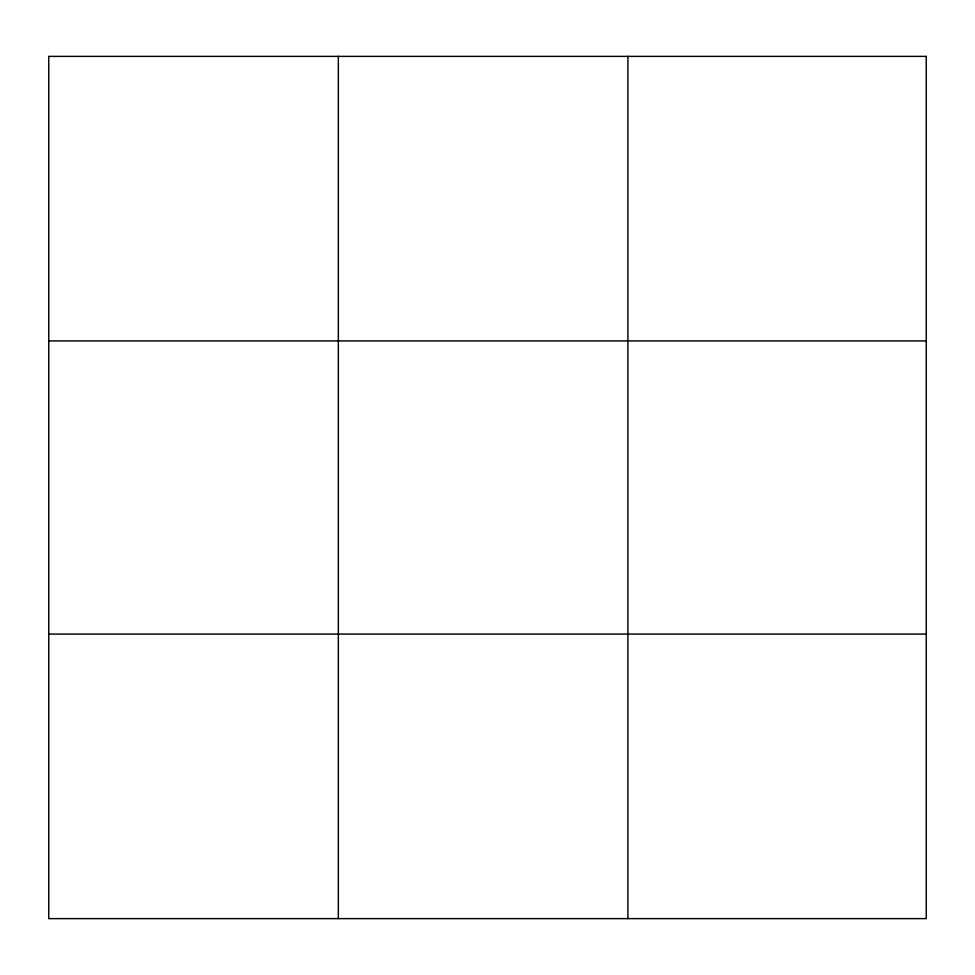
<?xml version="1.0" encoding="UTF-8"?>
<svg xmlns="http://www.w3.org/2000/svg" width="975" height="975" viewBox="0 0 975 975"><rect width="100%" height="100%" fill="white"/><g stroke="black" fill="none" stroke-linecap="round" stroke-linejoin="round"><path stroke-width="1.46" d="M338.325 918.621L338.325 56.379M627.9 918.621L627.9 56.379M48.75 340.921L926.25 340.921M48.75 634.079L926.25 634.079M926.25 56.379L926.25 918.621L48.75 918.621L48.75 56.379L926.25 56.379"/></g></svg>
